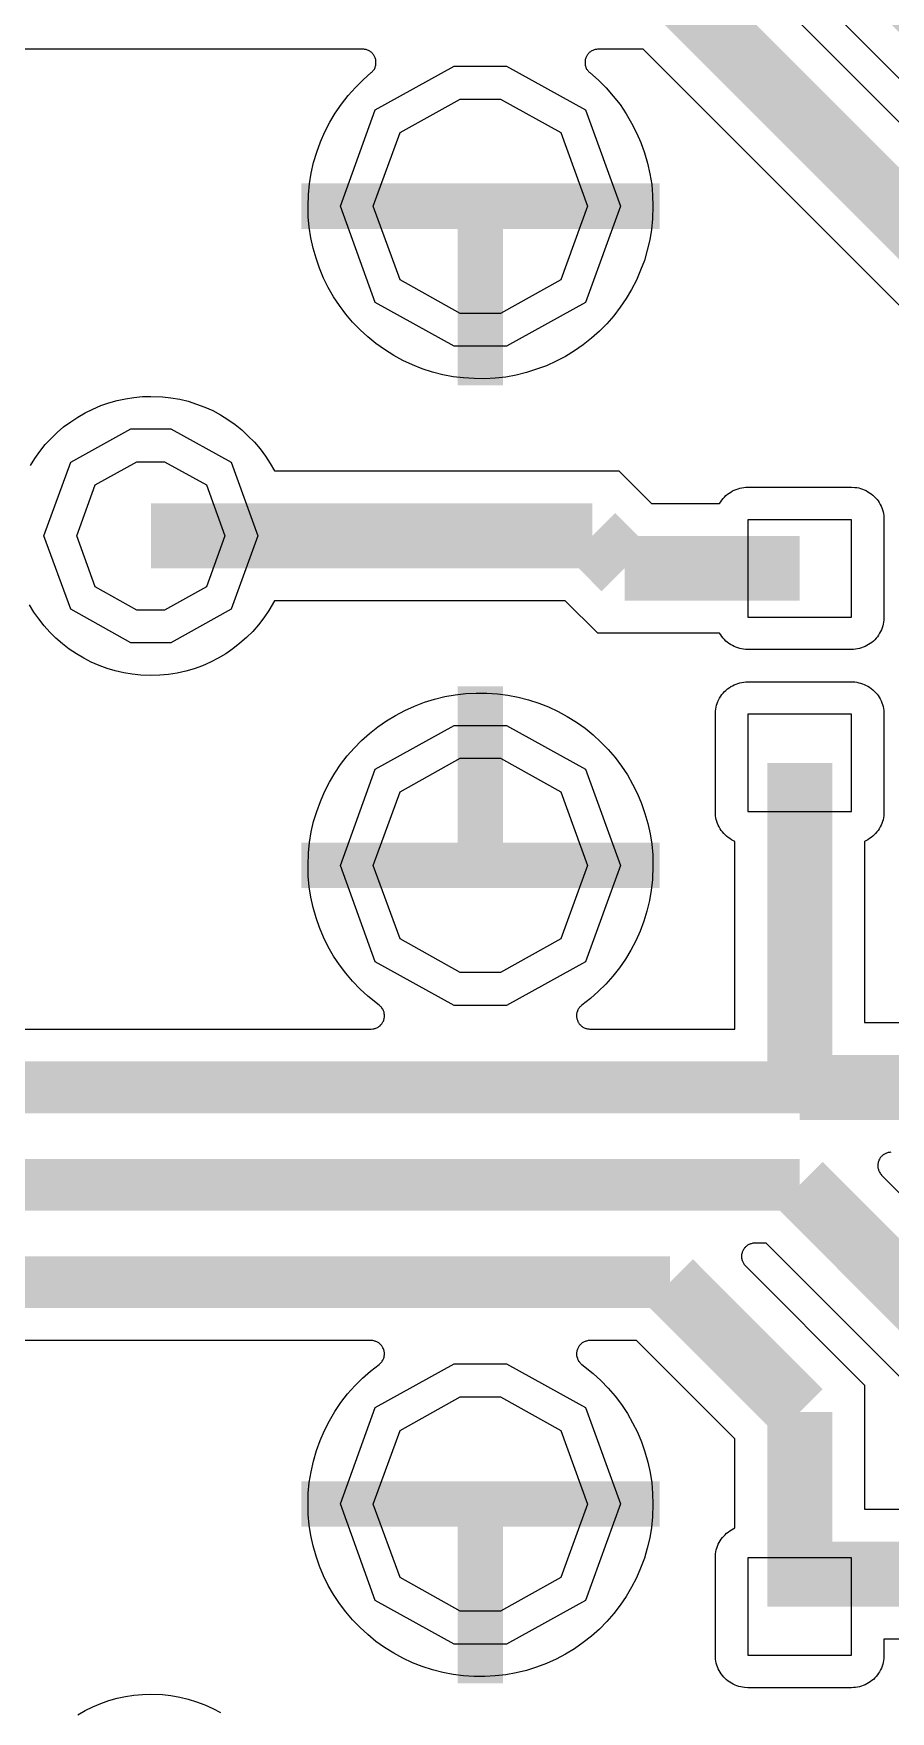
# Model space of a CAD drawing. Extents: x -0.15 to 4.85, y -1.33 to 3.4.
# Drawn here: x 1.579 to 1.839, y 1.376 to 1.885 of the extents above; entities that cross this region are included whole.
import ezdxf

# ---------------------------------------------------------------- set-up
doc = ezdxf.new("R2010")
doc.units = 0
doc.layers.get('0').update_dxf_attribs({"linetype": 'CONTINUOUS'})

msp = doc.modelspace()

# ---------------------------------------------------------------- linework, layer by layer
at = {"color": 0}
for points, const_width in [([(1.81104, 1.92913), (2.04726, 1.6929)], 0.019685), ([(2.03739, 1.63388), (1.77165, 1.89961)], 0.019685), ([(1.65985, 1.83229), (1.71415, 1.83229), (1.76851, 1.83229)], 0.013779), ([(1.71415, 1.77792), (1.71415, 1.83229)], 0.013779), ([(1.61417, 1.73229), (1.74806, 1.73229)], 0.019685), ([(1.74806, 1.73229), (1.75788, 1.72242)], 0.019685), ([(1.75788, 1.72242), (1.81104, 1.72242)], 0.019685), ([(1.71415, 1.63231), (1.71415, 1.68661)], 0.013779), ([(1.81104, 1.66339), (1.81104, 1.56497)], 0.019685), ([(1.65985, 1.63231), (1.71415, 1.63231), (1.76851, 1.63231)], 0.013779), ([(1.81104, 1.56497), (1.41733, 1.56497)], 0.015748), ([(1.81104, 1.56497), (1.85038, 1.56497)], 0.019685), ([(1.37794, 1.53542), (1.81104, 1.53542)], 0.015748), ([(1.81104, 1.53542), (1.85038, 1.49607)], 0.019685), ([(1.77165, 1.5059), (1.36812, 1.5059)], 0.015748), ([(1.81104, 1.46651), (1.77165, 1.5059)], 0.019685), ([(1.81104, 1.41731), (1.81104, 1.46651)], 0.019685), ([(1.65985, 1.43857), (1.71415, 1.43857), (1.76851, 1.43857)], 0.013779), ([(1.71415, 1.38421), (1.71415, 1.43857)], 0.013779), ([(1.81104, 1.41731), (2.11124, 1.41731)], 0.019685), ([(1.81104, 1.40749), (1.81104, 1.41731)], 0.019685)]:
    msp.add_lwpolyline(points, dxfattribs=dict(at, const_width=const_width))
for points in [[(1.77979, 1.91931), (2.04558, 1.65357)], [(1.79135, 1.92099), (2.03907, 1.67321)], [(2.02925, 1.61418), (1.76351, 1.87992), (1.7499, 1.87992), (1.74963, 1.87992), (1.74936, 1.87986), (1.74914, 1.87986), (1.74893, 1.87981), (1.74865, 1.87971), (1.74843, 1.87965), (1.74822, 1.87954), (1.748, 1.87943), (1.74779, 1.87932), (1.74757, 1.87917), (1.74735, 1.87906), (1.74719, 1.87889), (1.74703, 1.87872), (1.74686, 1.87851), (1.74669, 1.87835), (1.74654, 1.87813), (1.74643, 1.87792), (1.74632, 1.87769), (1.74621, 1.87747), (1.74611, 1.87726), (1.74606, 1.87699), (1.74594, 1.87678), (1.74594, 1.87656), (1.74589, 1.87628), (1.74589, 1.87607), (1.74589, 1.87579), (1.74589, 1.87558), (1.74589, 1.87531), (1.74594, 1.8751), (1.746, 1.87482), (1.74611, 1.8746), (1.74615, 1.87439), (1.74626, 1.87411), (1.74637, 1.8739), (1.74654, 1.87374), (1.74665, 1.87351), (1.74681, 1.87331), (1.74697, 1.87314), (1.74714, 1.87297), (1.74735, 1.87281), (1.74996, 1.87049), (1.75229, 1.86815), (1.75446, 1.86571), (1.75653, 1.8631), (1.75836, 1.86033), (1.76004, 1.85751), (1.76151, 1.85458), (1.76282, 1.8516), (1.76396, 1.84846), (1.76488, 1.84531), (1.76558, 1.84211), (1.76613, 1.83885), (1.76639, 1.8356), (1.7665, 1.83229), (1.76639, 1.82843), (1.76607, 1.82524), (1.76553, 1.82208), (1.76476, 1.81894), (1.7639, 1.81585), (1.76276, 1.81286), (1.76151, 1.80988), (1.76004, 1.80706), (1.75842, 1.80429), (1.75657, 1.80162), (1.75463, 1.79908), (1.7525, 1.79664), (1.75028, 1.79436), (1.74789, 1.79225), (1.74535, 1.79024), (1.74274, 1.78839), (1.73997, 1.78671), (1.73715, 1.78525), (1.73422, 1.78389), (1.73118, 1.78281), (1.72815, 1.78183), (1.725, 1.78107), (1.72185, 1.78047), (1.71865, 1.78015), (1.71544, 1.77993), (1.71225, 1.77999), (1.70906, 1.78021), (1.70585, 1.78058), (1.70271, 1.78118), (1.69961, 1.78199), (1.69651, 1.78297), (1.69353, 1.78417), (1.69065, 1.78551), (1.68783, 1.78704), (1.68507, 1.78878), (1.68246, 1.79063), (1.67997, 1.79263), (1.67764, 1.79479), (1.67536, 1.79713), (1.67329, 1.79957), (1.6714, 1.80213), (1.66961, 1.80483), (1.66799, 1.8076), (1.66657, 1.81047), (1.66532, 1.81346), (1.66429, 1.8165), (1.66336, 1.81958), (1.66272, 1.82268), (1.66222, 1.82589), (1.6619, 1.82908), (1.66185, 1.83229), (1.66196, 1.83581), (1.66228, 1.83907), (1.66278, 1.84232), (1.66353, 1.84553), (1.66446, 1.84872), (1.6656, 1.85182), (1.66689, 1.85481), (1.66842, 1.85774), (1.6701, 1.86056), (1.672, 1.86326), (1.674, 1.86586), (1.67622, 1.86831), (1.67856, 1.87064), (1.681, 1.87281), (1.68122, 1.87297), (1.68137, 1.87314), (1.68154, 1.87331), (1.68171, 1.87351), (1.68182, 1.87368), (1.68197, 1.8739), (1.68208, 1.87411), (1.68219, 1.87433), (1.68225, 1.8746), (1.68231, 1.87482), (1.68242, 1.87504), (1.68242, 1.87531), (1.68246, 1.87553), (1.68246, 1.87579), (1.68246, 1.87601), (1.68246, 1.87628), (1.68242, 1.8765), (1.68236, 1.87678), (1.68231, 1.87699), (1.68225, 1.87726), (1.68214, 1.87747), (1.68203, 1.87769), (1.68192, 1.87792), (1.68182, 1.87813), (1.68165, 1.87835), (1.68149, 1.87851), (1.68132, 1.87867), (1.68117, 1.87889), (1.681, 1.87906), (1.68078, 1.87917), (1.68057, 1.87932), (1.68035, 1.87943), (1.68014, 1.87954), (1.67992, 1.87965), (1.67969, 1.87971), (1.67943, 1.87981), (1.67921, 1.87986), (1.67894, 1.87986), (1.67872, 1.87992), (1.67844, 1.87992), (1.54988, 1.87992)], [(1.5776, 1.75361), (1.57894, 1.75579), (1.58047, 1.7579), (1.5821, 1.75996), (1.58389, 1.76186), (1.58574, 1.76365), (1.58768, 1.76533), (1.58981, 1.7669), (1.59197, 1.76832), (1.59419, 1.76963), (1.59653, 1.77076), (1.59892, 1.77179), (1.60136, 1.77267), (1.6039, 1.77336), (1.6064, 1.7739), (1.609, 1.77429), (1.61156, 1.77456), (1.61417, 1.77461), (1.61764, 1.7745), (1.62024, 1.77418), (1.62289, 1.77375), (1.62544, 1.7731), (1.628, 1.77228), (1.63049, 1.77136), (1.63293, 1.77028), (1.63526, 1.76903), (1.63754, 1.76761), (1.63971, 1.76604), (1.64178, 1.76442), (1.64372, 1.76257), (1.64557, 1.76067), (1.64731, 1.75867), (1.64889, 1.75649), (1.65035, 1.75426), (1.65165, 1.75199), (1.75619, 1.75199), (1.76601, 1.74211), (1.78674, 1.74211), (1.78707, 1.74265), (1.78744, 1.74315), (1.78782, 1.74364), (1.78821, 1.74407), (1.78864, 1.7445), (1.78913, 1.74489), (1.78961, 1.74526), (1.7901, 1.74558), (1.79065, 1.74592), (1.79119, 1.74613), (1.79174, 1.7464), (1.79233, 1.74657), (1.79288, 1.74678), (1.79347, 1.74689), (1.79407, 1.747), (1.79467, 1.74706), (1.79526, 1.74706), (1.82678, 1.74706), (1.82775, 1.747), (1.82835, 1.74694), (1.82894, 1.74683), (1.82949, 1.74667), (1.83008, 1.74646), (1.83062, 1.74624), (1.83118, 1.74603), (1.83172, 1.74569), (1.83226, 1.74538), (1.83275, 1.74504), (1.83318, 1.74467), (1.83367, 1.74424), (1.83406, 1.74379), (1.83449, 1.74336), (1.83481, 1.74288), (1.83514, 1.74239), (1.83546, 1.74185), (1.83574, 1.74131), (1.83594, 1.74076), (1.83617, 1.74017), (1.83633, 1.73962), (1.83643, 1.73903), (1.83654, 1.73843), (1.8366, 1.73783), (1.8366, 1.73718), (1.8366, 1.70767), (1.8366, 1.70669), (1.83649, 1.7061), (1.83639, 1.7055), (1.83622, 1.70496), (1.83606, 1.70436), (1.83583, 1.70382), (1.83557, 1.70326), (1.83529, 1.70272), (1.83497, 1.70218), (1.8346, 1.70169), (1.83421, 1.70126), (1.83383, 1.70078), (1.8334, 1.70039), (1.83292, 1.69996), (1.83242, 1.69964), (1.83193, 1.69931), (1.83139, 1.69899), (1.83085, 1.69871), (1.83031, 1.6985), (1.82976, 1.69828), (1.82917, 1.69811), (1.82857, 1.69801), (1.82797, 1.6979), (1.82738, 1.69785), (1.82678, 1.69785), (1.79526, 1.69785), (1.79461, 1.69785), (1.79401, 1.6979), (1.79342, 1.69801), (1.79282, 1.69811), (1.79228, 1.69828), (1.79168, 1.6985), (1.79114, 1.69871), (1.7906, 1.69899), (1.79006, 1.69931), (1.78956, 1.69964), (1.78907, 1.70001), (1.78864, 1.70039), (1.78821, 1.70083), (1.78778, 1.70126), (1.78739, 1.70175), (1.78707, 1.70224), (1.78674, 1.70272), (1.74974, 1.70272), (1.73986, 1.7126), (1.65165, 1.7126), (1.64997, 1.70961), (1.64844, 1.70739), (1.64682, 1.70533), (1.64508, 1.70332), (1.64318, 1.70143), (1.64118, 1.69969), (1.63906, 1.69806), (1.63689, 1.69654), (1.63461, 1.69518), (1.63222, 1.69399), (1.62979, 1.6929), (1.62729, 1.69199), (1.62474, 1.69128), (1.62214, 1.69068), (1.61947, 1.69025), (1.61682, 1.69003), (1.61417, 1.68993), (1.61417, 1.68993), (1.61107, 1.69003), (1.60846, 1.69031), (1.60592, 1.69074), (1.60336, 1.69133), (1.60086, 1.6921), (1.59843, 1.69296), (1.59604, 1.69399), (1.59376, 1.69518), (1.59154, 1.69649), (1.58936, 1.69796), (1.58731, 1.69953), (1.58535, 1.70126), (1.5835, 1.70311), (1.58176, 1.705), (1.58014, 1.70707), (1.57868, 1.70918), (1.57732, 1.7114)], [(1.54732, 1.58267), (1.681, 1.58267), (1.68149, 1.58272), (1.68176, 1.58278), (1.68197, 1.58283), (1.68219, 1.58288), (1.68246, 1.58293), (1.68268, 1.58304), (1.6829, 1.58315), (1.68311, 1.58326), (1.68333, 1.58343), (1.6835, 1.58353), (1.68371, 1.58369), (1.68387, 1.58392), (1.68404, 1.58407), (1.68419, 1.58424), (1.68436, 1.58446), (1.68447, 1.58467), (1.68458, 1.58489), (1.68469, 1.58511), (1.68479, 1.58532), (1.68485, 1.58554), (1.6849, 1.58581), (1.68496, 1.58603), (1.68501, 1.58631), (1.68501, 1.58651), (1.68501, 1.58679), (1.68501, 1.587), (1.68496, 1.58728), (1.68496, 1.5875), (1.6849, 1.58776), (1.68479, 1.58799), (1.68475, 1.58819), (1.68464, 1.58847), (1.68453, 1.58868), (1.68436, 1.58885), (1.68425, 1.58907), (1.6841, 1.58928), (1.68393, 1.58944), (1.68376, 1.58961), (1.68356, 1.58978), (1.68339, 1.58993), (1.67997, 1.59265), (1.67764, 1.59482), (1.67536, 1.59715), (1.67329, 1.5996), (1.6714, 1.60214), (1.66961, 1.60481), (1.66799, 1.60763), (1.66657, 1.6105), (1.66532, 1.61343), (1.66429, 1.61646), (1.66336, 1.61956), (1.66272, 1.62271), (1.66222, 1.62585), (1.6619, 1.62906), (1.66185, 1.63231), (1.66196, 1.63615), (1.66228, 1.63931), (1.66282, 1.6425), (1.66353, 1.6456), (1.66446, 1.64869), (1.6656, 1.65174), (1.66683, 1.65465), (1.66831, 1.65753), (1.66993, 1.66031), (1.67172, 1.66296), (1.67374, 1.66551), (1.67579, 1.6679), (1.67807, 1.67018), (1.68046, 1.67235), (1.68301, 1.67435), (1.68561, 1.67614), (1.68838, 1.67782), (1.69119, 1.67935), (1.69412, 1.68065), (1.69717, 1.68179), (1.70021, 1.68276), (1.70335, 1.68353), (1.7065, 1.68407), (1.70969, 1.68444), (1.7129, 1.68461), (1.7161, 1.68461), (1.71931, 1.68439), (1.7225, 1.68396), (1.72565, 1.68336), (1.72875, 1.68254), (1.73183, 1.68157), (1.73482, 1.68038), (1.73769, 1.67901), (1.74051, 1.6775), (1.74328, 1.67582), (1.74589, 1.67392), (1.74839, 1.67192), (1.75072, 1.66974), (1.75294, 1.66746), (1.75506, 1.66503), (1.75696, 1.66242), (1.75875, 1.65976), (1.76032, 1.65694), (1.76178, 1.65406), (1.76303, 1.65114), (1.76406, 1.6481), (1.76493, 1.645), (1.76564, 1.64186), (1.76613, 1.63871), (1.76644, 1.63551), (1.7665, 1.63231), (1.76635, 1.62797), (1.76596, 1.62476), (1.76542, 1.62163), (1.76465, 1.61847), (1.76374, 1.61538), (1.7626, 1.61239), (1.76129, 1.60947), (1.75978, 1.60664), (1.75815, 1.60387), (1.75631, 1.60122), (1.75435, 1.59872), (1.75218, 1.59628), (1.7499, 1.59406), (1.74751, 1.59194), (1.74496, 1.58993), (1.74458, 1.58961), (1.74442, 1.58944), (1.74426, 1.58928), (1.7441, 1.58907), (1.74399, 1.5889), (1.74382, 1.58868), (1.74372, 1.58847), (1.74361, 1.58825), (1.74356, 1.58799), (1.74344, 1.58776), (1.74339, 1.58754), (1.74333, 1.58728), (1.74333, 1.58706), (1.74333, 1.58679), (1.74333, 1.58657), (1.74333, 1.58631), (1.74339, 1.58608), (1.74339, 1.58581), (1.7435, 1.5856), (1.74356, 1.58532), (1.74367, 1.58511), (1.74372, 1.58489), (1.74387, 1.58467), (1.74399, 1.58446), (1.74415, 1.58429), (1.74432, 1.58407), (1.74447, 1.58392), (1.74464, 1.58375), (1.74481, 1.58358), (1.74501, 1.58343), (1.74524, 1.58326), (1.74546, 1.58315), (1.74567, 1.58304), (1.74589, 1.58293), (1.74611, 1.58288), (1.74637, 1.58283), (1.7466, 1.58278), (1.74681, 1.58272), (1.74708, 1.58272), (1.74735, 1.58267), (1.79135, 1.58267), (1.79135, 1.63953), (1.79032, 1.64012), (1.78978, 1.64044), (1.78929, 1.64076), (1.78886, 1.64115), (1.78842, 1.64158), (1.78799, 1.64201), (1.78761, 1.64246), (1.78722, 1.64294), (1.7869, 1.64343), (1.78658, 1.64397), (1.78631, 1.64451), (1.78608, 1.64506), (1.78587, 1.64565), (1.78571, 1.64625), (1.7856, 1.64679), (1.78549, 1.64739), (1.78544, 1.64804), (1.78544, 1.64864), (1.78544, 1.67815), (1.78549, 1.67913), (1.78554, 1.67972), (1.78565, 1.68032), (1.78582, 1.68092), (1.78599, 1.68146), (1.78619, 1.68206), (1.78647, 1.6826), (1.78674, 1.68308), (1.78707, 1.68363), (1.78744, 1.68413), (1.78782, 1.68461), (1.78821, 1.68504), (1.78864, 1.68542), (1.78913, 1.68586), (1.78961, 1.68618), (1.7901, 1.68656), (1.79065, 1.68683), (1.79119, 1.6871), (1.79174, 1.68732), (1.79228, 1.68754), (1.79288, 1.68769), (1.79347, 1.68781), (1.79407, 1.68792), (1.79467, 1.68797), (1.79526, 1.68803), (1.82678, 1.68803), (1.82775, 1.68797), (1.82835, 1.68786), (1.82894, 1.68775), (1.82949, 1.6876), (1.83008, 1.68743), (1.83062, 1.68721), (1.83118, 1.68694), (1.83172, 1.68667), (1.83226, 1.68635), (1.83275, 1.68596), (1.83318, 1.68558), (1.83367, 1.68521), (1.83406, 1.68476), (1.83449, 1.68428), (1.83481, 1.68385), (1.83514, 1.68331), (1.83546, 1.68282), (1.83574, 1.68228), (1.83594, 1.68168), (1.83617, 1.68114), (1.83633, 1.68054), (1.83643, 1.67994), (1.83654, 1.67935), (1.8366, 1.67875), (1.8366, 1.67815), (1.8366, 1.64864), (1.8366, 1.64799), (1.83654, 1.64739), (1.83643, 1.64679), (1.83633, 1.64619), (1.83617, 1.64565), (1.83594, 1.64506), (1.83574, 1.64451), (1.83546, 1.64397), (1.83514, 1.64343), (1.83481, 1.64294), (1.83443, 1.64246), (1.83406, 1.64201), (1.83361, 1.64158), (1.83318, 1.64115), (1.83269, 1.64076), (1.83221, 1.64044), (1.83172, 1.64012), (1.83074, 1.63953), (1.83074, 1.58467), (1.85857, 1.58467)], [(1.83871, 1.54528), (1.83839, 1.54524), (1.83813, 1.54524), (1.8379, 1.54518), (1.83768, 1.54513), (1.83742, 1.54507), (1.83719, 1.54496), (1.83697, 1.54485), (1.83676, 1.54474), (1.83654, 1.54464), (1.83633, 1.54447), (1.83617, 1.54431), (1.83594, 1.54414), (1.83579, 1.54399), (1.83562, 1.54382), (1.83546, 1.5436), (1.83535, 1.54339), (1.83524, 1.54317), (1.83508, 1.54294), (1.83503, 1.54274), (1.83492, 1.54251), (1.83486, 1.54231), (1.83481, 1.54203), (1.83475, 1.54181), (1.83475, 1.54154), (1.83469, 1.54132), (1.83469, 1.54106), (1.83475, 1.54083), (1.83475, 1.54057), (1.83481, 1.54035), (1.83492, 1.54007), (1.83497, 1.53986), (1.83508, 1.53964), (1.83519, 1.53943), (1.83529, 1.53921), (1.8354, 1.53899), (1.83557, 1.53878), (1.83574, 1.53861), (1.83589, 1.53839), (1.85857, 1.51576)], [(1.84224, 1.47639), (1.8009, 1.51772), (1.79737, 1.51772), (1.79704, 1.51767), (1.79683, 1.51767), (1.79656, 1.51761), (1.79635, 1.51756), (1.79607, 1.5175), (1.79586, 1.5174), (1.79564, 1.51729), (1.79542, 1.51718), (1.79521, 1.51707), (1.79499, 1.5169), (1.79482, 1.51675), (1.79461, 1.51658), (1.79444, 1.51642), (1.79428, 1.51626), (1.79413, 1.51604), (1.79401, 1.51582), (1.7939, 1.51561), (1.79379, 1.51539), (1.79368, 1.51517), (1.79357, 1.51496), (1.79353, 1.51474), (1.79347, 1.51447), (1.79342, 1.51425), (1.79342, 1.51399), (1.79336, 1.51376), (1.79342, 1.51349), (1.79342, 1.51328), (1.79347, 1.513), (1.79347, 1.51279), (1.79357, 1.51251), (1.79363, 1.51229), (1.79374, 1.51208), (1.79385, 1.51186), (1.79396, 1.51165), (1.79407, 1.51143), (1.79422, 1.51121), (1.79439, 1.51106), (1.79456, 1.51083), (1.83074, 1.47469), (1.83074, 1.437), (2.08693, 1.437)], [(2.08693, 1.39761), (1.8366, 1.39761), (1.8366, 1.39272), (1.8366, 1.39175), (1.83649, 1.39115), (1.83639, 1.39056), (1.83622, 1.38996), (1.83606, 1.38942), (1.83583, 1.38882), (1.83557, 1.38828), (1.83529, 1.38773), (1.83497, 1.38724), (1.8346, 1.38676), (1.83421, 1.38627), (1.83383, 1.38583), (1.8334, 1.3854), (1.83292, 1.38502), (1.83242, 1.38464), (1.83193, 1.38431), (1.83139, 1.38404), (1.83085, 1.38377), (1.83031, 1.3835), (1.82976, 1.38334), (1.82917, 1.38318), (1.82857, 1.38301), (1.82797, 1.38296), (1.82738, 1.3829), (1.82678, 1.38285), (1.79526, 1.38285), (1.79433, 1.3829), (1.79368, 1.38301), (1.79314, 1.38312), (1.79254, 1.38323), (1.79194, 1.38345), (1.7914, 1.38366), (1.79086, 1.38393), (1.79032, 1.38421), (1.78978, 1.38453), (1.78929, 1.38486), (1.78886, 1.38524), (1.78842, 1.38567), (1.78799, 1.3861), (1.78761, 1.38654), (1.78722, 1.38703), (1.7869, 1.38757), (1.78658, 1.38806), (1.78631, 1.3886), (1.78608, 1.38919), (1.78587, 1.38974), (1.78571, 1.39033), (1.7856, 1.39093), (1.78549, 1.39153), (1.78544, 1.39213), (1.78544, 1.39272), (1.78544, 1.42224), (1.78544, 1.42289), (1.78549, 1.42349), (1.7856, 1.42408), (1.78571, 1.42468), (1.78587, 1.42522), (1.78608, 1.42582), (1.78631, 1.42636), (1.78658, 1.4269), (1.7869, 1.42744), (1.78722, 1.42793), (1.78761, 1.42842), (1.78799, 1.42886), (1.78842, 1.42929), (1.78886, 1.42972), (1.78935, 1.4301), (1.78983, 1.43043), (1.79032, 1.43075), (1.79135, 1.43135), (1.79135, 1.45837), (1.76151, 1.48815), (1.74735, 1.48815), (1.74686, 1.48815), (1.7466, 1.4881), (1.74637, 1.48804), (1.74611, 1.48799), (1.74589, 1.48794), (1.74567, 1.48783), (1.74546, 1.48772), (1.74524, 1.48761), (1.74501, 1.48744), (1.74481, 1.48729), (1.74464, 1.48712), (1.74447, 1.48696), (1.74432, 1.48681), (1.74415, 1.48658), (1.74399, 1.48642), (1.74387, 1.48621), (1.74378, 1.48599), (1.74367, 1.48576), (1.74356, 1.48556), (1.7435, 1.48528), (1.74339, 1.48507), (1.74339, 1.48479), (1.74333, 1.48457), (1.74333, 1.48431), (1.74333, 1.48408), (1.74333, 1.48382), (1.74333, 1.4836), (1.74339, 1.48333), (1.74344, 1.48311), (1.74356, 1.48289), (1.74361, 1.48263), (1.74372, 1.4824), (1.74382, 1.48218), (1.74393, 1.48197), (1.7441, 1.48181), (1.74426, 1.4816), (1.74442, 1.48143), (1.74458, 1.48121), (1.74475, 1.48104), (1.74496, 1.48094), (1.74839, 1.47822), (1.75072, 1.47606), (1.75294, 1.47372), (1.75506, 1.47128), (1.75696, 1.46874), (1.75875, 1.46601), (1.76032, 1.46325), (1.76178, 1.46038), (1.76303, 1.45744), (1.76406, 1.4544), (1.76493, 1.45132), (1.76564, 1.44817), (1.76613, 1.44497), (1.76639, 1.44176), (1.7665, 1.43857), (1.76639, 1.43472), (1.76607, 1.43151), (1.76553, 1.42836), (1.76476, 1.42522), (1.7639, 1.42218), (1.76276, 1.41914), (1.76151, 1.41621), (1.76004, 1.41333), (1.75842, 1.41057), (1.75657, 1.40792), (1.75463, 1.40536), (1.7525, 1.40297), (1.75028, 1.40064), (1.74789, 1.39853), (1.74535, 1.39653), (1.74274, 1.39468), (1.73997, 1.39306), (1.73715, 1.39153), (1.73422, 1.39022), (1.73118, 1.38908), (1.72815, 1.38811), (1.725, 1.38735), (1.72185, 1.38681), (1.71865, 1.38643), (1.71544, 1.38627), (1.71225, 1.38627), (1.70906, 1.38648), (1.70585, 1.38692), (1.70271, 1.38752), (1.69961, 1.38833), (1.69651, 1.38931), (1.69353, 1.39044), (1.69065, 1.39181), (1.68783, 1.39337), (1.68507, 1.39506), (1.68246, 1.3969), (1.67997, 1.39896), (1.67764, 1.40114), (1.67536, 1.40342), (1.67329, 1.40585), (1.6714, 1.40846), (1.66961, 1.41111), (1.66799, 1.41389), (1.66657, 1.41676), (1.66532, 1.41974), (1.66429, 1.42278), (1.66336, 1.42588), (1.66272, 1.42901), (1.66222, 1.43217), (1.6619, 1.43536), (1.66185, 1.43857), (1.6619, 1.44188), (1.66222, 1.44514), (1.66278, 1.44839), (1.66347, 1.45158), (1.6644, 1.45479), (1.66549, 1.45788), (1.66683, 1.46086), (1.66831, 1.46385), (1.66999, 1.46667), (1.67183, 1.46939), (1.67383, 1.47199), (1.67607, 1.47443), (1.67835, 1.47676), (1.68083, 1.47893), (1.68339, 1.48094), (1.68376, 1.48121), (1.68393, 1.48137), (1.6841, 1.4816), (1.68425, 1.48175), (1.68436, 1.48197), (1.68453, 1.48218), (1.68464, 1.4824), (1.68475, 1.48263), (1.68479, 1.48283), (1.6849, 1.48311), (1.68496, 1.48333), (1.68496, 1.48354), (1.68501, 1.48382), (1.68501, 1.48408), (1.68501, 1.48431), (1.68501, 1.48457), (1.68496, 1.48479), (1.6849, 1.48507), (1.68485, 1.48528), (1.68479, 1.4855), (1.68469, 1.48571), (1.68458, 1.48599), (1.68447, 1.48621), (1.68436, 1.48636), (1.68419, 1.48658), (1.68404, 1.48681), (1.68387, 1.48696), (1.68371, 1.48712), (1.68356, 1.48729), (1.68333, 1.48744), (1.68311, 1.48756), (1.6829, 1.48772), (1.68268, 1.48783), (1.68246, 1.48789), (1.68225, 1.48799), (1.68197, 1.48804), (1.68176, 1.4881), (1.68149, 1.48815), (1.68128, 1.48815), (1.681, 1.48815), (1.54732, 1.48815)], [(1.59197, 1.37466), (1.59419, 1.37596), (1.59653, 1.3771), (1.59892, 1.37807), (1.60136, 1.37894), (1.6039, 1.37965), (1.6064, 1.38019), (1.609, 1.38062), (1.61156, 1.38084), (1.61417, 1.38095), (1.61764, 1.38079), (1.62024, 1.38052), (1.62289, 1.38003), (1.62544, 1.37938), (1.628, 1.37862), (1.63049, 1.37764), (1.63293, 1.37656), (1.63526, 1.37531)]]:
    msp.add_lwpolyline(points, dxfattribs=at)
for points in [[(1.71415, 1.87476), (1.72207, 1.87476), (1.746, 1.86153), (1.75662, 1.83229), (1.746, 1.8031), (1.72207, 1.78981), (1.71415, 1.78981), (1.70618, 1.78981), (1.68225, 1.8031), (1.67167, 1.83229), (1.68225, 1.86153), (1.70618, 1.87476), (1.71415, 1.87476)], [(1.61417, 1.76479), (1.62024, 1.76479), (1.63851, 1.75465), (1.64665, 1.73229), (1.63851, 1.71), (1.62024, 1.69979), (1.61417, 1.69979), (1.60803, 1.69979), (1.58981, 1.71), (1.58167, 1.73229), (1.58981, 1.75465), (1.60803, 1.76479), (1.61417, 1.76479)], [(1.79526, 1.73718), (1.79526, 1.70767), (1.82678, 1.70767), (1.82678, 1.73718), (1.79526, 1.73718)], [(1.71415, 1.67479), (1.72207, 1.67479), (1.746, 1.66156), (1.75662, 1.63231), (1.746, 1.60307), (1.72207, 1.58978), (1.71415, 1.58978), (1.70618, 1.58978), (1.68225, 1.60307), (1.67167, 1.63231), (1.68225, 1.66156), (1.70618, 1.67479), (1.71415, 1.67479)], [(1.79526, 1.67815), (1.79526, 1.64864), (1.82678, 1.64864), (1.82678, 1.67815), (1.79526, 1.67815)], [(1.71415, 1.4811), (1.72207, 1.4811), (1.746, 1.46786), (1.75662, 1.43863), (1.746, 1.40937), (1.72207, 1.39608), (1.71415, 1.39608), (1.70618, 1.39608), (1.68225, 1.40937), (1.67167, 1.43863), (1.68225, 1.46786), (1.70618, 1.4811), (1.71415, 1.4811)], [(1.82678, 1.39272), (1.82678, 1.42224), (1.79526, 1.42224), (1.79526, 1.39272), (1.82678, 1.39272)]]:
    msp.add_lwpolyline(points, close=True, dxfattribs=at)
at = {"color": 7}
for points in [[(1.71415, 1.86478), (1.72022, 1.86478), (1.73851, 1.85464), (1.74665, 1.83229), (1.73851, 1.80999), (1.72022, 1.79979), (1.71415, 1.79979), (1.70801, 1.79979), (1.68979, 1.80999), (1.68165, 1.83229), (1.68979, 1.85464), (1.70801, 1.86478), (1.71415, 1.86478)], [(1.61417, 1.75475), (1.61833, 1.75475), (1.63103, 1.74776), (1.63662, 1.73229), (1.63103, 1.71683), (1.61833, 1.70978), (1.61417, 1.70978), (1.60993, 1.70978), (1.59724, 1.71683), (1.59164, 1.73229), (1.59724, 1.74776), (1.60993, 1.75475), (1.61417, 1.75475)], [(1.71415, 1.66481), (1.72022, 1.66481), (1.73851, 1.65465), (1.74665, 1.63231), (1.73851, 1.61001), (1.72022, 1.59981), (1.71415, 1.59981), (1.70801, 1.59981), (1.68979, 1.61001), (1.68165, 1.63231), (1.68979, 1.65465), (1.70801, 1.66481), (1.71415, 1.66481)], [(1.71415, 1.47107), (1.72022, 1.47107), (1.73851, 1.46092), (1.74665, 1.43857), (1.73851, 1.41626), (1.72022, 1.40607), (1.71415, 1.40607), (1.70801, 1.40607), (1.68979, 1.41626), (1.68165, 1.43857), (1.68979, 1.46092), (1.70801, 1.47107), (1.71415, 1.47107)]]:
    msp.add_lwpolyline(points, close=True, dxfattribs=at)

doc.saveas('drawing.dxf')
